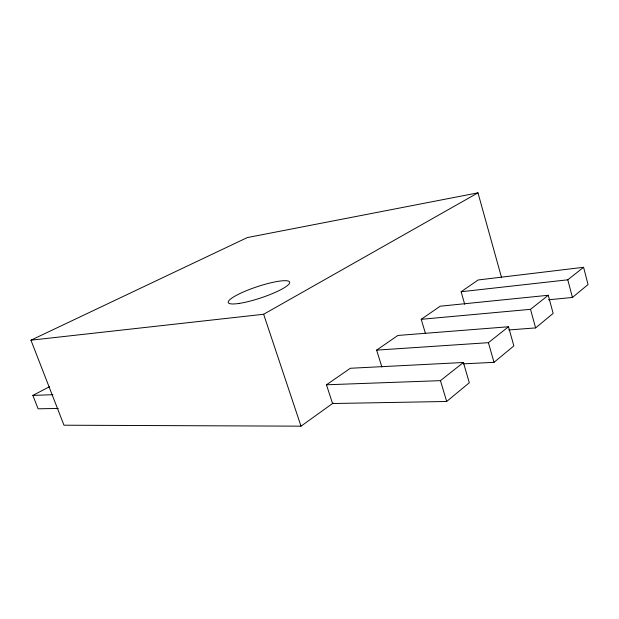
<?xml version="1.0" encoding="UTF-8"?>
<svg xmlns="http://www.w3.org/2000/svg" width="619" height="619" viewBox="0 0 619 619"><rect width="100%" height="100%" fill="white"/><g stroke="black" fill="none" stroke-linecap="round" stroke-linejoin="round"><path stroke-width="0.93" d="M446.67 401.476L469.31 382.751L463.391 362.494L350.369 368.266L326.461 384.786L332.55 403.526L446.67 401.476L440.449 380.654L463.391 362.494M463.151 363.856L494.008 362.324L513.855 345.905L508.501 326.762L397.847 335.459L376.631 350.122L381.884 367.013M508.748 329.958L535.605 327.915L553.146 313.407L548.272 295.271L440.171 306.212L421.222 319.311L425.477 333.556M548.411 299.797L572.436 297.453L588.05 284.539L583.585 267.3L478.147 279.974L461.116 291.742L464.73 304.285M376.631 350.122L488.406 342.678L508.501 326.762M421.222 319.311L530.514 309.33L548.272 295.271M461.116 291.742L567.785 279.811L583.585 267.3M501.583 277.714L477.976 192.834L247.306 237.572L30.95 340.187L63.981 425.207L301.012 426.166L333.177 403.07M30.95 340.187L263.64 314.259L477.976 192.834M58.31 408.439L38.115 408.803L32.861 395.417L49.412 386.759M32.861 395.417L52.971 394.69M326.461 384.786L440.449 380.654M263.64 314.259L301.012 426.166M488.406 342.678L494.008 362.324M530.514 309.33L535.605 327.915M567.785 279.811L572.436 297.453M238.849 303.465A32.358 5.896 -18.4 0 0 289.189 283.788A32.358 5.896 -18.4 0 0 248.915 289.684A32.358 5.896 -18.4 0 0 238.849 303.465"/></g></svg>
